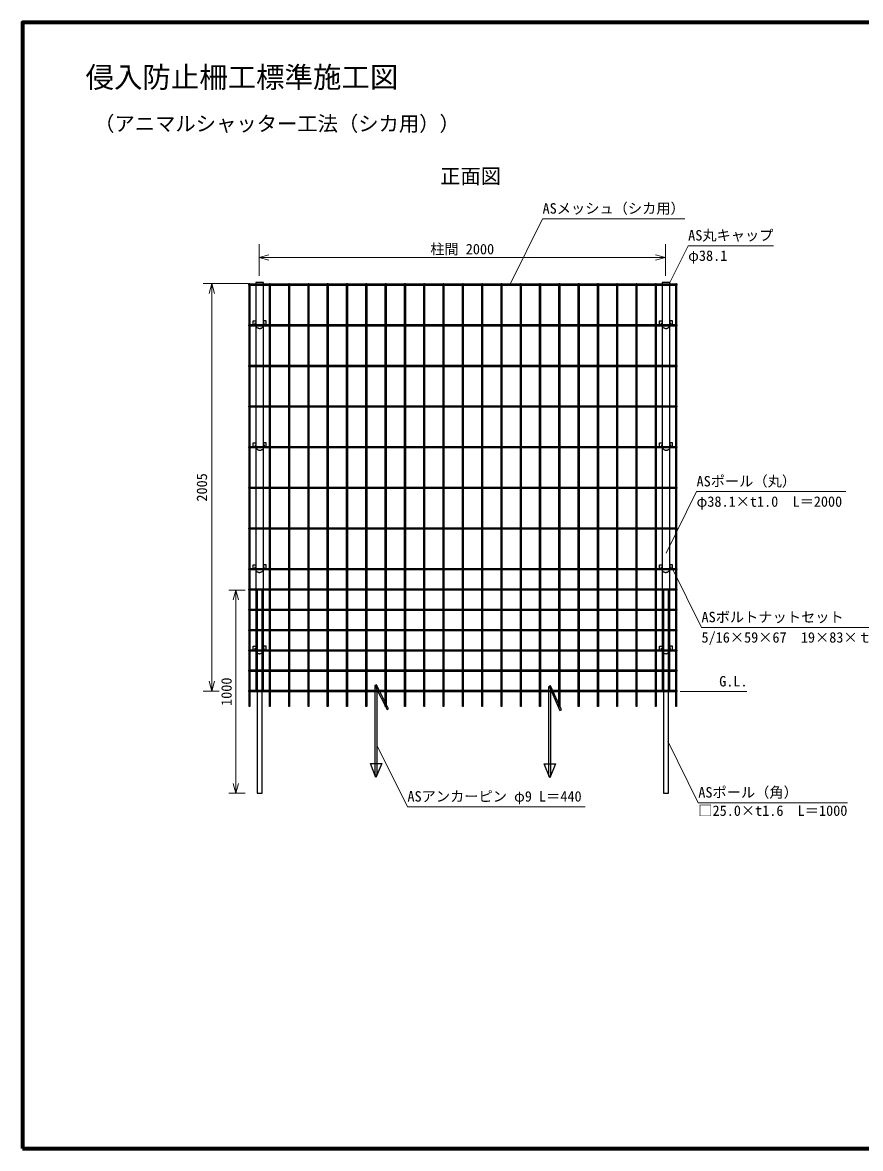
# Model space of a CAD drawing. Units: millimetres, scale not verified. Extents: x 200 to 8200, y 200 to 5825.
# Drawn here: x 200 to 4324, y 200 to 5740 of the extents above; entities that cross this region are included whole.
import ezdxf
from ezdxf.enums import TextEntityAlignment as Align

# ---------------------------------------------------------------- set-up
doc = ezdxf.new("R2010")
doc.units = ezdxf.units.MM
doc.header["$LTSCALE"] = 20
doc.linetypes.add('CHAIN', pattern=[18.5, 12, -1.5, 3.5, -1.5])
for name, color, linetype, lineweight in [('C-BGD', 3, 'Continuous', 13), ('C-BMK', 2, 'CHAIN', 13), ('C-STR', 7, 'Continuous', 25), ('C-STR-DIM', 1, 'Continuous', 13), ('C-STR-HTXT', 1, 'Continuous', 13), ('C-TTL', 2, 'Continuous', 70)]:
    doc.layers.add(name, color=color, linetype=linetype, lineweight=lineweight)
doc.layers.add('C-TTL-TXT', color=7, linetype='Continuous')
doc.styles.add('ＭＳ ゴシック', font='')
doc.styles.get('ＭＳ ゴシック').set_extended_font_data('MS Gothic')

msp = doc.modelspace()

# ---------------------------------------------------------------- linework, layer by layer
at = {"layer": 'C-BGD'}
msp.add_line((3437.59, 2447.78), (3764.41, 2447.78), dxfattribs=at)
at = {"layer": 'C-BMK'}
for p, q in [((1312.23, 4450.28), (3422.23, 4450.28)), ((1317.23, 4455.28), (1317.23, 2375.28)), ((1417.23, 4455.28), (1417.23, 2375.28)), ((1512.23, 4455.28), (1512.23, 2375.28)), ((1607.23, 4455.28), (1607.23, 2375.28)), ((1702.23, 4455.28), (1702.23, 2375.28)), ((1797.23, 4455.28), (1797.23, 2375.28)), ((1892.23, 4455.28), (1892.23, 2375.28)), ((1987.23, 4455.28), (1987.23, 2375.28)), ((2082.23, 4455.28), (2082.23, 2375.28)), ((2177.23, 4455.28), (2177.23, 2375.28)), ((2272.23, 4455.28), (2272.23, 2375.28)), ((2367.23, 4455.28), (2367.23, 2375.28)), ((2462.23, 4455.28), (2462.23, 2375.28)), ((2557.23, 4455.28), (2557.23, 2375.28)), ((2652.23, 4455.28), (2652.23, 2375.28)), ((2747.23, 4455.28), (2747.23, 2375.28)), ((2842.23, 4455.28), (2842.23, 2375.28)), ((2937.23, 4455.28), (2937.23, 2375.28)), ((3032.23, 4455.28), (3032.23, 2375.28)), ((3127.23, 4455.28), (3127.23, 2375.28)), ((3222.23, 4455.24), (3222.23, 2375.28)), ((3317.23, 4455.28), (3317.23, 2375.28)), ((3417.23, 4455.28), (3417.23, 2375.28)), ((1312.23, 4250.28), (3422.23, 4250.28)), ((1312.23, 4050.28), (3422.23, 4050.28)), ((1312.23, 3850.28), (3422.23, 3850.28)), ((1312.23, 3650.28), (3422.23, 3650.28)), ((1312.23, 3450.28), (3422.23, 3450.28)), ((1312.23, 3250.28), (3422.23, 3250.28)), ((1312.23, 3050.28), (3422.23, 3050.28)), ((1312.23, 2950.28), (3422.23, 2950.28)), ((1312.23, 2850.28), (3422.23, 2850.28)), ((1312.23, 2750.28), (3422.23, 2750.28)), ((1312.23, 2650.28), (3422.23, 2650.28)), ((1312.23, 2550.28), (3422.23, 2550.28)), ((1312.23, 2450.28), (3422.23, 2450.28))]:
    msp.add_line(p, q, dxfattribs=at)
at = {"layer": 'C-STR'}
for p, q in [((1312.23, 4452.28), (1312.23, 4448.28)), ((1315.23, 2375.28), (1315.23, 4455.28)), ((1315.23, 4455.28), (1319.23, 4455.28)), ((1319.23, 4455.28), (1319.23, 2375.28)), ((1415.23, 2375.28), (1415.23, 4455.28)), ((1415.23, 4455.28), (1419.23, 4455.28)), ((1419.23, 4455.28), (1419.23, 2375.28)), ((1510.23, 2375.28), (1510.23, 4455.28)), ((1510.23, 4455.28), (1514.23, 4455.28)), ((1514.23, 4455.28), (1514.23, 2375.28)), ((1605.23, 2375.28), (1605.23, 4455.28)), ((1605.23, 4455.28), (1609.23, 4455.28)), ((1609.23, 4455.28), (1609.23, 2375.28)), ((1700.23, 2375.28), (1700.23, 4455.28)), ((1700.23, 4455.28), (1704.23, 4455.28)), ((1704.23, 4455.28), (1704.23, 2375.28)), ((1795.23, 2375.28), (1795.23, 4455.28)), ((1795.23, 4455.28), (1799.23, 4455.28)), ((1799.23, 4455.28), (1799.23, 2375.28)), ((1890.23, 2375.28), (1890.23, 4455.28)), ((1890.23, 4455.28), (1894.23, 4455.28)), ((1894.23, 4455.28), (1894.23, 2375.28)), ((1985.23, 2375.28), (1985.23, 4455.28)), ((1985.23, 4455.28), (1989.23, 4455.28)), ((1989.23, 4455.28), (1989.23, 2375.28)), ((2080.23, 2375.28), (2080.23, 4455.28)), ((2080.23, 4455.28), (2084.23, 4455.28)), ((2084.23, 4455.28), (2084.23, 2375.28)), ((2175.23, 2375.28), (2175.23, 4455.28)), ((2175.23, 4455.28), (2179.23, 4455.28)), ((2179.23, 4455.28), (2179.23, 2375.28)), ((2270.23, 2375.28), (2270.23, 4455.28)), ((2270.23, 4455.28), (2274.23, 4455.28)), ((2274.23, 4455.28), (2274.23, 2375.28)), ((2365.23, 2375.28), (2365.23, 4455.28)), ((2365.23, 4455.28), (2369.23, 4455.28)), ((2369.23, 4455.28), (2369.23, 2375.28)), ((2460.23, 2375.28), (2460.23, 4455.28)), ((2460.23, 4455.28), (2464.23, 4455.28)), ((2464.23, 4455.28), (2464.23, 2375.28)), ((2555.23, 2375.28), (2555.23, 4455.28)), ((2555.23, 4455.28), (2559.23, 4455.28)), ((2559.23, 4455.28), (2559.23, 2375.28)), ((2650.23, 2375.28), (2650.23, 4455.28)), ((2650.23, 4455.28), (2654.23, 4455.28)), ((2654.23, 4455.28), (2654.23, 2375.28)), ((2745.23, 2375.28), (2745.23, 4455.28)), ((2745.23, 4455.28), (2749.23, 4455.28)), ((2749.23, 4455.28), (2749.23, 2375.28)), ((2840.23, 2375.28), (2840.23, 4455.28)), ((2840.23, 4455.28), (2844.23, 4455.28)), ((2844.23, 4455.28), (2844.23, 2375.28)), ((2935.23, 2375.28), (2935.23, 4455.28)), ((2935.23, 4455.28), (2939.23, 4455.28)), ((2939.23, 4455.28), (2939.23, 2375.28)), ((3030.23, 2375.28), (3030.23, 4455.28)), ((3030.23, 4455.28), (3034.23, 4455.28)), ((3034.23, 4455.28), (3034.23, 2375.28)), ((3125.23, 2375.28), (3125.23, 4455.28)), ((3125.23, 4455.28), (3129.23, 4455.28)), ((3129.23, 4455.28), (3129.23, 2375.28)), ((3220.23, 2375.28), (3220.23, 4455.28)), ((3220.23, 4455.28), (3224.23, 4455.28)), ((3224.23, 4455.28), (3224.23, 2375.28)), ((3315.23, 2375.28), (3315.23, 4455.28)), ((3315.23, 4455.28), (3319.23, 4455.28)), ((3319.23, 4455.28), (3319.23, 2375.28)), ((3415.23, 2375.28), (3415.23, 4455.28)), ((3415.23, 4455.28), (3419.23, 4455.28)), ((3419.23, 4455.28), (3419.23, 2375.28)), ((3422.23, 4448.28), (3422.23, 4452.28)), ((1312.23, 4252.28), (1312.23, 4248.28)), ((3422.23, 4252.28), (1312.23, 4252.28)), ((1312.23, 4248.28), (3422.23, 4248.28)), ((3422.23, 4248.28), (3422.23, 4252.28)), ((1312.23, 4052.28), (1312.23, 4048.28)), ((3422.23, 4052.28), (1312.23, 4052.28)), ((1312.23, 4048.28), (3422.23, 4048.28)), ((3422.23, 4048.28), (3422.23, 4052.28)), ((1312.23, 3852.28), (1312.23, 3848.28)), ((3422.23, 3852.28), (1312.23, 3852.28)), ((1312.23, 3848.28), (3422.23, 3848.28)), ((3422.23, 3848.28), (3422.23, 3852.28)), ((1312.23, 3652.28), (1312.23, 3648.28)), ((3422.23, 3652.28), (1312.23, 3652.28)), ((1312.23, 3648.28), (3422.23, 3648.28)), ((3422.23, 3648.28), (3422.23, 3652.28)), ((1312.23, 3452.28), (1312.23, 3448.28)), ((3422.23, 3452.28), (1312.23, 3452.28)), ((1312.23, 3448.28), (3422.23, 3448.28)), ((3422.23, 3448.28), (3422.23, 3452.28)), ((1312.23, 3252.28), (1312.23, 3248.28)), ((3422.23, 3252.28), (1312.23, 3252.28)), ((1312.23, 3248.28), (3422.23, 3248.28)), ((3422.23, 3248.28), (3422.23, 3252.28)), ((1312.23, 3052.28), (1312.23, 3048.28)), ((3422.23, 3052.28), (1312.23, 3052.28)), ((1312.23, 3048.28), (3422.23, 3048.28)), ((3422.23, 3048.28), (3422.23, 3052.28)), ((1312.23, 2952.28), (1312.23, 2948.28)), ((3422.23, 2952.28), (1312.23, 2952.28)), ((1312.23, 2948.28), (3422.23, 2948.28)), ((1354.73, 2947.49), (1354.73, 1947.49)), ((1379.73, 2947.49), (1354.73, 2947.49)), ((1379.73, 1947.49), (1379.73, 2947.49)), ((3354.73, 2947.49), (3354.73, 1947.49)), ((3379.73, 2947.49), (3354.73, 2947.49)), ((3379.73, 1947.49), (3379.73, 2947.49)), ((3422.23, 2948.28), (3422.23, 2952.28)), ((1312.23, 2852.28), (1312.23, 2848.28)), ((3422.23, 2852.28), (1312.23, 2852.28)), ((1312.23, 2848.28), (3422.23, 2848.28)), ((3422.23, 2848.28), (3422.23, 2852.28)), ((1312.23, 2752.28), (1312.23, 2748.28)), ((3422.23, 2752.28), (1312.23, 2752.28)), ((1312.23, 2748.28), (3422.23, 2748.28)), ((3422.23, 2748.28), (3422.23, 2752.28)), ((1312.23, 2652.28), (1312.23, 2648.28)), ((3422.23, 2652.28), (1312.23, 2652.28)), ((1312.23, 2648.28), (3422.23, 2648.28)), ((3422.23, 2648.28), (3422.23, 2652.28)), ((1312.23, 2552.78), (1312.23, 2547.78)), ((3422.23, 2552.78), (1312.23, 2552.78)), ((3422.23, 2547.78), (3422.23, 2552.78)), ((1312.23, 2547.78), (3422.23, 2547.78)), ((1312.23, 2452.78), (1312.23, 2447.78)), ((3422.23, 2452.78), (1312.23, 2452.78)), ((1312.23, 2447.78), (3422.23, 2447.78)), ((3422.23, 2447.78), (3422.23, 2452.78)), ((1319.23, 2375.28), (1315.23, 2375.28)), ((1419.23, 2375.28), (1415.23, 2375.28)), ((1514.23, 2375.28), (1510.23, 2375.28)), ((1609.23, 2375.28), (1605.23, 2375.28)), ((1704.23, 2375.28), (1700.23, 2375.28)), ((1799.23, 2375.28), (1795.23, 2375.28)), ((1894.23, 2375.28), (1890.23, 2375.28)), ((1989.23, 2375.28), (1985.23, 2375.28)), ((2084.23, 2375.28), (2080.23, 2375.28)), ((2179.23, 2375.28), (2175.23, 2375.28)), ((2274.23, 2375.28), (2270.23, 2375.28)), ((2369.23, 2375.28), (2365.23, 2375.28)), ((2464.23, 2375.28), (2460.23, 2375.28)), ((2559.23, 2375.28), (2555.23, 2375.28)), ((2654.23, 2375.28), (2650.23, 2375.28)), ((2749.23, 2375.28), (2745.23, 2375.28)), ((2844.23, 2375.28), (2840.23, 2375.28)), ((2939.23, 2375.28), (2935.23, 2375.28)), ((3034.23, 2375.28), (3030.23, 2375.28)), ((3129.23, 2375.28), (3125.23, 2375.28)), ((3224.23, 2375.28), (3220.23, 2375.28)), ((3319.23, 2375.28), (3315.23, 2375.28)), ((3419.23, 2375.28), (3415.23, 2375.28)), ((1354.73, 1947.49), (1379.73, 1947.49)), ((3354.73, 1947.49), (3379.73, 1947.49))]:
    msp.add_line(p, q, dxfattribs=at)
for points in [[(1335.68, 4271.42), (1348.18, 4271.42), (1348.18, 4252.28), (1335.68, 4252.28)], [(1398.78, 4271.42), (1386.28, 4271.42), (1386.28, 4252.28), (1398.78, 4252.28)], [(3335.68, 4271.42), (3348.18, 4271.42), (3348.18, 4252.28), (3335.68, 4252.28)], [(3398.78, 4271.42), (3386.28, 4271.42), (3386.28, 4252.28), (3398.78, 4252.28)], [(1335.68, 3671.42), (1348.18, 3671.42), (1348.18, 3652.28), (1335.68, 3652.28)], [(1398.78, 3671.42), (1386.28, 3671.42), (1386.28, 3652.28), (1398.78, 3652.28)], [(3335.68, 3671.42), (3348.18, 3671.42), (3348.18, 3652.28), (3335.68, 3652.28)], [(3398.78, 3671.42), (3386.28, 3671.42), (3386.28, 3652.28), (3398.78, 3652.28)], [(1335.68, 3071.42), (1348.18, 3071.42), (1348.18, 3052.28), (1335.68, 3052.28)], [(1398.78, 3071.42), (1386.28, 3071.42), (1386.28, 3052.28), (1398.78, 3052.28)], [(3335.68, 3071.42), (3348.18, 3071.42), (3348.18, 3052.28), (3335.68, 3052.28)], [(3398.78, 3071.42), (3386.28, 3071.42), (3386.28, 3052.28), (3398.78, 3052.28)], [(1335.68, 2671.42), (1348.18, 2671.42), (1348.18, 2652.28), (1335.68, 2652.28)], [(1398.78, 2671.42), (1386.28, 2671.42), (1386.28, 2652.28), (1398.78, 2652.28)], [(3335.68, 2671.42), (3348.18, 2671.42), (3348.18, 2652.28), (3335.68, 2652.28)], [(3398.78, 2671.42), (3386.28, 2671.42), (3386.28, 2652.28), (3398.78, 2652.28)], [(1934.26, 2478.41), (1994.21, 2359.87), (2001.85, 2362.76), (1941.9, 2481.31)], [(1935.23, 2477.55), (1944.23, 2477.55), (1944.23, 2037.55), (1935.23, 2037.55)], [(2790.23, 2472.66), (2799.23, 2472.66), (2799.23, 2032.66), (2790.23, 2032.66)], [(2792.34, 2474.14), (2845.4, 2355.59), (2852.16, 2358.48), (2799.1, 2477.03)], [(1968.3, 2094.11), (1939.07, 2025.01), (1912.49, 2094.11)], [(2823.97, 2093.21), (2794.73, 2024.11), (2768.16, 2093.21)]]:
    msp.add_lwpolyline(points, close=True, dxfattribs=at)
for points in [[(1344.19, 4262.02), (1344.21, 4259.44), (1344.45, 4256.87), (1344.92, 4254.35), (1345.61, 4251.88), (1346.51, 4249.51), (1347.62, 4247.25), (1348.91, 4245.12), (1350.39, 4243.15), (1352.03, 4241.35), (1353.82, 4239.75), (1355.75, 4238.35), (1357.78, 4237.18), (1359.91, 4236.24), (1362.12, 4235.54), (1364.37, 4235.1), (1366.65, 4234.9), (1368.93, 4234.97), (1371.2, 4235.28), (1373.43, 4235.85), (1375.6, 4236.67), (1377.69, 4237.73), (1379.67, 4239.01), (1381.53, 4240.51), (1383.25, 4242.21), (1384.82, 4244.1), (1386.21, 4246.15), (1387.41, 4248.34), (1388.42, 4250.66), (1389.21, 4253.08), (1389.79, 4255.58), (1390.15, 4258.13), (1390.29, 4260.71)], [(3344.13, 4262.02), (3344.15, 4259.44), (3344.4, 4256.87), (3344.87, 4254.35), (3345.55, 4251.88), (3346.45, 4249.51), (3347.56, 4247.25), (3348.85, 4245.12), (3350.33, 4243.15), (3351.97, 4241.35), (3353.77, 4239.75), (3355.69, 4238.35), (3357.73, 4237.18), (3359.86, 4236.24), (3362.06, 4235.54), (3364.31, 4235.1), (3366.59, 4234.9), (3368.88, 4234.97), (3371.15, 4235.28), (3373.38, 4235.85), (3375.54, 4236.67), (3377.63, 4237.73), (3379.61, 4239.01), (3381.48, 4240.51), (3383.2, 4242.21), (3384.76, 4244.1), (3386.15, 4246.15), (3387.35, 4248.34), (3388.36, 4250.66), (3389.16, 4253.08), (3389.74, 4255.58), (3390.1, 4258.13), (3390.23, 4260.71)], [(1344.88, 3662.76), (1344.9, 3660.18), (1345.14, 3657.61), (1345.61, 3655.09), (1346.3, 3652.62), (1347.2, 3650.25), (1348.3, 3647.99), (1349.6, 3645.86), (1351.08, 3643.89), (1352.72, 3642.09), (1354.51, 3640.49), (1356.43, 3639.09), (1358.47, 3637.92), (1360.6, 3636.98), (1362.8, 3636.28), (1365.05, 3635.84), (1367.33, 3635.64), (1369.62, 3635.71), (1371.89, 3636.03), (1374.12, 3636.6), (1376.29, 3637.41), (1378.37, 3638.47), (1380.36, 3639.75), (1382.22, 3641.25), (1383.94, 3642.95), (1385.5, 3644.84), (1386.89, 3646.89), (1388.1, 3649.08), (1389.1, 3651.4), (1389.9, 3653.83), (1390.48, 3656.32), (1390.84, 3658.87), (1390.97, 3661.45)], [(3344.88, 3662.76), (3344.9, 3660.18), (3345.14, 3657.61), (3345.61, 3655.09), (3346.3, 3652.62), (3347.2, 3650.25), (3348.3, 3647.99), (3349.6, 3645.86), (3351.08, 3643.89), (3352.72, 3642.09), (3354.51, 3640.49), (3356.43, 3639.09), (3358.47, 3637.92), (3360.6, 3636.98), (3362.8, 3636.28), (3365.05, 3635.84), (3367.33, 3635.64), (3369.62, 3635.71), (3371.89, 3636.03), (3374.12, 3636.6), (3376.29, 3637.41), (3378.37, 3638.47), (3380.36, 3639.75), (3382.22, 3641.25), (3383.94, 3642.95), (3385.5, 3644.84), (3386.89, 3646.89), (3388.1, 3649.08), (3389.1, 3651.4), (3389.9, 3653.83), (3390.48, 3656.32), (3390.84, 3658.87), (3390.97, 3661.45)], [(1343.39, 3061.7), (1343.41, 3059.12), (1343.65, 3056.55), (1344.12, 3054.02), (1344.81, 3051.56), (1345.71, 3049.18), (1346.81, 3046.92), (1348.11, 3044.79), (1349.59, 3042.82), (1351.23, 3041.03), (1353.02, 3039.42), (1354.95, 3038.03), (1356.98, 3036.85), (1359.11, 3035.91), (1361.31, 3035.22), (1363.57, 3034.77), (1365.85, 3034.58), (1368.13, 3034.64), (1370.4, 3034.96), (1372.63, 3035.53), (1374.8, 3036.35), (1376.89, 3037.4), (1378.87, 3038.69), (1380.73, 3040.19), (1382.45, 3041.89), (1384.02, 3043.77), (1385.41, 3045.82), (1386.61, 3048.02), (1387.62, 3050.34), (1388.41, 3052.76), (1388.99, 3055.26), (1389.35, 3057.81), (1389.48, 3060.39)], [(3343.39, 3061.7), (3343.41, 3059.12), (3343.65, 3056.55), (3344.12, 3054.02), (3344.81, 3051.56), (3345.71, 3049.18), (3346.81, 3046.92), (3348.11, 3044.79), (3349.59, 3042.82), (3351.23, 3041.03), (3353.02, 3039.42), (3354.95, 3038.03), (3356.98, 3036.85), (3359.11, 3035.91), (3361.31, 3035.22), (3363.57, 3034.77), (3365.85, 3034.58), (3368.13, 3034.64), (3370.4, 3034.96), (3372.63, 3035.53), (3374.8, 3036.35), (3376.89, 3037.4), (3378.87, 3038.69), (3380.73, 3040.19), (3382.45, 3041.89), (3384.02, 3043.77), (3385.41, 3045.82), (3386.61, 3048.02), (3387.62, 3050.34), (3388.41, 3052.76), (3388.99, 3055.26), (3389.35, 3057.81), (3389.48, 3060.39)], [(1343.39, 2661.63), (1343.41, 2659.05), (1343.65, 2656.48), (1344.12, 2653.96), (1344.81, 2651.49), (1345.71, 2649.12), (1346.81, 2646.86), (1348.11, 2644.73), (1349.59, 2642.76), (1351.23, 2640.96), (1353.02, 2639.36), (1354.95, 2637.96), (1356.98, 2636.79), (1359.11, 2635.85), (1361.31, 2635.15), (1363.57, 2634.71), (1365.85, 2634.51), (1368.13, 2634.58), (1370.4, 2634.89), (1372.63, 2635.47), (1374.8, 2636.28), (1376.89, 2637.34), (1378.87, 2638.62), (1380.73, 2640.12), (1382.45, 2641.82), (1384.02, 2643.71), (1385.41, 2645.76), (1386.61, 2647.95), (1387.62, 2650.27), (1388.41, 2652.69), (1388.99, 2655.19), (1389.35, 2657.74), (1389.48, 2660.32)], [(3343.39, 2661.63), (3343.41, 2659.05), (3343.65, 2656.48), (3344.12, 2653.96), (3344.81, 2651.49), (3345.71, 2649.12), (3346.81, 2646.86), (3348.11, 2644.73), (3349.59, 2642.76), (3351.23, 2640.96), (3353.02, 2639.36), (3354.95, 2637.96), (3356.98, 2636.79), (3359.11, 2635.85), (3361.31, 2635.15), (3363.57, 2634.71), (3365.85, 2634.51), (3368.13, 2634.58), (3370.4, 2634.89), (3372.63, 2635.47), (3374.8, 2636.28), (3376.89, 2637.34), (3378.87, 2638.62), (3380.73, 2640.12), (3382.45, 2641.82), (3384.02, 2643.71), (3385.41, 2645.76), (3386.61, 2647.95), (3387.62, 2650.27), (3388.41, 2652.69), (3388.99, 2655.19), (3389.35, 2657.74), (3389.48, 2660.32)]]:
    msp.add_lwpolyline(points, dxfattribs=at)
at = {"layer": 'C-STR-DIM'}
for p, q in [((1364.19, 4494.38), (1364.19, 4649.64)), ((3364.19, 4494.38), (3364.19, 4649.64)), ((1364.19, 4584), (1412.48, 4596.95)), ((1364.19, 4584), (1412.48, 4571.06)), ((1364.19, 4584), (3364.19, 4584)), ((3364.19, 4584), (3315.89, 4596.95)), ((3364.19, 4584), (3315.89, 4571.06)), ((1312.23, 4455.28), (1088.42, 4455.28)), ((1131.29, 4455.28), (1118.35, 4406.98)), ((1131.29, 4455.28), (1144.24, 4406.98)), ((1131.29, 2450.28), (1131.29, 4455.28)), ((1296.37, 2947.49), (1214.77, 2947.49)), ((1249.81, 2947.49), (1236.87, 2899.19)), ((1249.81, 1947.49), (1249.81, 2947.49)), ((1249.81, 2947.49), (1262.75, 2899.19)), ((1131.29, 2450.28), (1118.35, 2498.58)), ((1131.29, 2450.28), (1144.24, 2498.58)), ((1168.21, 2450.28), (1088.42, 2450.28)), ((1249.81, 1947.49), (1236.87, 1995.79)), ((1249.81, 1947.49), (1262.75, 1995.79)), ((1296.37, 1947.49), (1214.77, 1947.49))]:
    msp.add_line(p, q, dxfattribs=at)
at = {"layer": 'C-STR-HTXT'}
for p, q in [((2599.89, 4452.28), (2759.57, 4774.33)), ((2759.57, 4774.33), (3459.57, 4774.33)), ((3476.11, 4641.92), (3896.11, 4641.92)), ((3367.16, 3128.85), (3517.48, 3432.01)), ((3517.48, 3432.01), (4252.48, 3432.01)), ((3394.19, 3061.46), (3541.85, 2763.66)), ((3541.85, 2763.66), (4486.85, 2763.66)), ((1944.23, 2184.53), (2094.55, 1881.38)), ((3375.87, 2204.39), (3526.19, 1901.23)), ((3526.19, 1901.23), (4261.19, 1901.23)), ((2094.55, 1881.38), (2969.55, 1881.38))]:
    msp.add_line(p, q, dxfattribs=at)
at = {"layer": 'C-TTL'}
msp.add_lwpolyline([(200, 200), (8200, 200), (8200, 5740), (200, 5740)], close=True, dxfattribs=at)

# ---------------------------------------------------------------- texts
at = {"layer": 'C-BGD', "style": 'ＭＳ ゴシック'}
msp.add_text('G.L.', height=51.32, dxfattribs=at).set_placement((3628.96, 2457.78), align=Align.BOTTOM_LEFT)
at = {"layer": 'C-STR-DIM', "color": 7, "style": 'ＭＳ ゴシック'}
msp.add_text('柱間 2000', height=51.32, dxfattribs=at).set_placement((2206.69, 4584.17), align=Align.BOTTOM_LEFT)
for s, p in [('2005', (1123.64, 3382.78)), ('1000', (1244.77, 2377.49))]:
    msp.add_text(s, height=51.32, rotation=90, dxfattribs=at).set_placement(p, align=Align.BOTTOM_LEFT)
at = {"layer": 'C-STR-HTXT', "color": 7, "style": 'ＭＳ ゴシック'}
for s, p in [('ASメッシュ（シカ用）', (2759.57, 4784.33)), ('AS丸キャップ', (3476.11, 4651.92)), ('φ38.1', (3476.11, 4551.92)), ('ASポール（丸）', (3517.48, 3442.01)), ('φ38.1×t1.0\u3000L＝2000', (3517.48, 3342.01)), ('ASボルトナットセット', (3541.85, 2773.66)), ('5/16×59×67\u300019×83×ｔ3.0', (3541.85, 2673.66)), ('ASアンカーピン φ9 L＝440', (2094.55, 1891.38)), ('ASポール（角）', (3526.19, 1911.23)), ('□25.0×t1.6\u3000L＝1000', (3526.19, 1821.23))]:
    msp.add_text(s, height=51.32, dxfattribs=at).set_placement(p, align=Align.BOTTOM_LEFT)
at = {"layer": 'C-TTL-TXT', "color": 3, "style": 'ＭＳ ゴシック'}
for s, height, p in [('侵入防止柵工標準施工図', 102.6, (510.22, 5388.82)), ('（アニマルシャッター工法（シカ用））', 73.31, (552.53, 5183.82))]:
    msp.add_text(s, height=height, dxfattribs=at).set_placement(p, align=Align.BOTTOM_LEFT)
at = {"layer": 'C-TTL-TXT', "style": 'ＭＳ ゴシック'}
msp.add_text('正面図', height=73.31, dxfattribs=at).set_placement((2255.37, 5020.76), align=Align.TOP_LEFT)

# ---------------------------------------------------------------- next in the draw order: wipeouts: each hides what was drawn before it
msp.add_wipeout([(3348.18, 4451.78), (3386.28, 4451.78), (3386.28, 4460.78), (3348.18, 4460.78)])

# ---------------------------------------------------------------- next in the draw order: linework, layer by layer
at = {"layer": 'C-STR'}
for p, q in [((3422.23, 4452.28), (1312.23, 4452.28)), ((1312.23, 4448.28), (3422.23, 4448.28)), ((3386.28, 4460.78), (3348.18, 4460.78)), ((3348.18, 4460.78), (3348.18, 4451.78)), ((3348.18, 4451.78), (3386.28, 4451.78)), ((3386.28, 4451.78), (3386.28, 4460.78))]:
    msp.add_line(p, q, dxfattribs=at)
for points in [[(3348.18, 4451.78), (3386.28, 4451.78), (3386.28, 4460.78), (3348.18, 4460.78)], [(3386.28, 4452.78), (3348.18, 4452.78), (3348.18, 2452.78), (3386.28, 2452.78)]]:
    msp.add_lwpolyline(points, close=True, dxfattribs=at)
at = {"layer": 'C-STR-HTXT'}
msp.add_line((3386.28, 4460.77), (3476.11, 4641.92), dxfattribs=at)

# ---------------------------------------------------------------- next in the draw order: wipeouts: each hides what was drawn before it
msp.add_wipeout([(1348.18, 4451.87), (1386.28, 4451.87), (1386.28, 4460.87), (1348.18, 4460.87)])

# ---------------------------------------------------------------- next in the draw order: linework, layer by layer
at = {"layer": 'C-STR'}
for p, q in [((1386.28, 4460.87), (1348.18, 4460.87)), ((1348.18, 4460.87), (1348.18, 4451.87)), ((1348.18, 4451.87), (1386.28, 4451.87)), ((1386.28, 4451.87), (1386.28, 4460.87))]:
    msp.add_line(p, q, dxfattribs=at)
for points in [[(1348.18, 4451.87), (1386.28, 4451.87), (1386.28, 4460.87), (1348.18, 4460.87)], [(1386.28, 4452.78), (1348.18, 4452.78), (1348.18, 2452.78), (1386.28, 2452.78)]]:
    msp.add_lwpolyline(points, close=True, dxfattribs=at)

doc.saveas('drawing.dxf')
